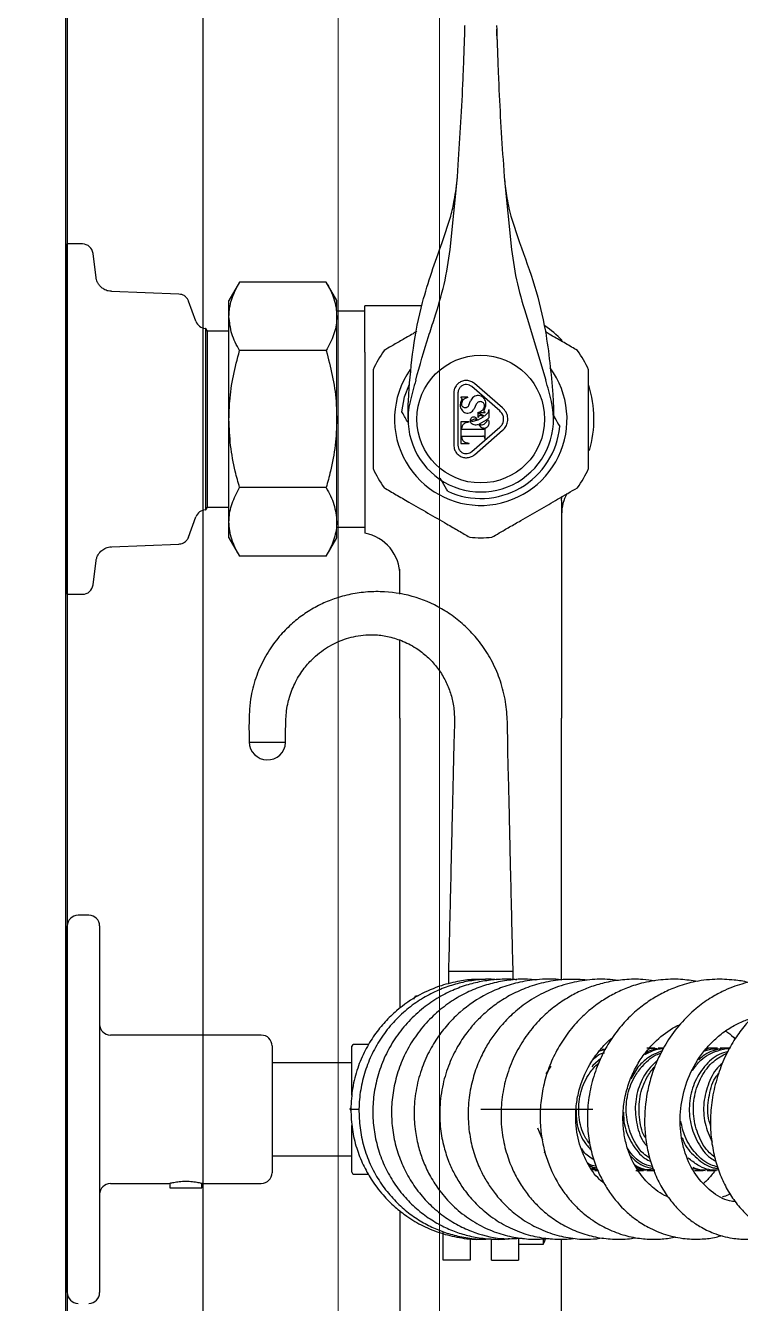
# Model space of a CAD drawing. Header units: millimetres. Extents: x 12325263 to 13848842, y -1463133 to 573208.
# Drawn here: x 12569790.9 to 12569896.5, y -836611.2 to -836422.6 of the extents above; entities that cross this region are included whole.
import ezdxf
from ezdxf.xclip import XClip

# ---------------------------------------------------------------- set-up
doc = ezdxf.new("R2010")
doc.units = ezdxf.units.MM
doc.header["$LTSCALE"] = 1000
doc.header["$XCLIPFRAME"] = 0
for name, color, linetype in [('A-WALL', 5, 'Continuous'), ('fur202301', 252, 'Continuous'), ('WALL', 5, 'Continuous'), ('WALL-SHATCH', 8, 'Continuous'), ('建筑-楼板开洞', 251, 'Continuous')]:
    doc.layers.add(name, color=color, linetype=linetype)

# ---------------------------------------------------------------- blocks, each defined once
blk = doc.blocks.new('adgshg13-A$C7F010FC0')
at = {"layer": 'WALL-SHATCH'}
h = blk.add_hatch(color=256, dxfattribs=at)
h.dxf.hatch_style = 1
h.paths.add_polyline_path([(-60384.17, -16880.9), (-763.16, 197.48), (12587.62, -13153.3), (12587.62, -157996.02), (-162964.85, -188820.43), (-171262.38, -180522.9), (-171262.38, -31310.9), (-150707.19, -10755.71), (-131860.08, -7980.9), (-99162.38, -7980.9), (-99162.38, -4980.9), (-76620.43, -4980.9), (-70107.65, -16880.9)], flags=16)
h.paths.add_polyline_path([(-60091.23, -16380.9), (-646.88, 646.88), (12987.62, -12987.62), (12987.62, -158331.9), (-163100.58, -189250.38), (-171662.38, -180688.59), (-171662.38, -31145.21), (-150777.9, -10260.73), (-131896.69, -7480.9), (-99562.38, -7480.9), (-99562.38, -4580.9), (-76365.55, -4580.9), (-69907.51, -16380.9)])
blk = doc.blocks.new('A$C4C7A72D3')
at = {"layer": 'WALL', "color": 1}
blk.add_blockref('adgshg13-A$C7F010FC0', (210433.01, 205503.57), dxfattribs=at)
blk = doc.blocks.new('asdgag2019070316031892482')
for p, q in [((0, 30), (2100, 30)), ((0, 10), (2100, 10))]:
    blk.add_line(p, q)
at = {"lineweight": 0}
for points in [[(2075, -750), (2075, -10), (30, -10), (30, -750), (1050, -750), (2075, -750)], [(2060, -735), (2060, -25), (45, -25), (45, -735), (2060, -735)]]:
    blk.add_lwpolyline(points, dxfattribs=at)
blk = doc.blocks.new('asdgag2019070515155847995')
for p, q in [((133.74, 0), (160.81, 0)), ((160.81, 0), (187.88, 0)), ((236.86, 0), (262.72, 0)), ((236.86, 0), (236.86, -2.24)), ((262.72, 0), (288.58, 0)), ((288.58, -2.24), (288.58, 0)), ((189.47, -3.18), (189.47, -1.59)), ((187.88, -4.78), (133.74, -4.78)), ((238.25, -3.81), (241.85, -4.25)), ((283.6, -4.25), (287.19, -3.81)), ((149.85, -6.37), (149.85, -14.99)), ((171.76, -28.66), (171.76, -6.37)), ((243.86, -6.51), (244.26, -16.49)), ((281.18, -16.49), (281.58, -6.51)), ((149.19, -15.15), (149.19, -17.24)), ((149.89, -15.15), (149.19, -15.15)), ((149.19, -17.24), (149.19, -19.88)), ((245.31, -17.91), (248.28, -19)), ((277.16, -19), (280.14, -17.91)), ((149.19, -19.88), (149.89, -19.88)), ((149.85, -20.04), (149.85, -28.66)), ((249.32, -20.43), (249.32, -20.46)), ((249.32, -20.46), (262.72, -20.46)), ((249.32, -20.46), (249.73, -20.7)), ((249.73, -20.7), (262.72, -20.7)), ((249.73, -20.7), (249.73, -23.88)), ((262.72, -20.46), (276.12, -20.46)), ((262.72, -20.7), (275.71, -20.7)), ((275.71, -20.7), (276.12, -20.46)), ((275.71, -23.88), (275.71, -20.7)), ((276.12, -20.46), (276.12, -20.43)), ((245.21, -23.88), (242.5, -25.45)), ((245.21, -23.88), (247.55, -23.88)), ((247.55, -23.88), (262.72, -23.88)), ((262.72, -23.88), (277.89, -23.88)), ((277.89, -23.88), (280.24, -23.88)), ((282.95, -25.45), (280.24, -23.88)), ((242.5, -38.24), (242.5, -25.45)), ((252.61, -38.24), (252.61, -25.45)), ((272.83, -38.24), (272.83, -25.45)), ((282.95, -38.24), (282.95, -25.45)), ((170.17, -30.25), (151.45, -30.25)), ((153.93, -30.25), (153.93, -42.04)), ((167.69, -42.04), (167.69, -30.25)), ((242.5, -38.24), (245.21, -39.81)), ((280.24, -39.81), (282.95, -38.24)), ((245.21, -39.81), (247.55, -39.81)), ((246.75, -39.81), (246.75, -43.97)), ((247.55, -39.81), (262.72, -39.81)), ((262.72, -39.81), (277.89, -39.81)), ((277.89, -39.81), (280.24, -39.81)), ((278.68, -43.97), (278.68, -39.81)), ((151.25, -42.29), (151.25, -44.44)), ((151.51, -42.04), (158.42, -42.04)), ((160.62, -41.89), (160.82, -41.78)), ((160.82, -41.78), (160.99, -41.88)), ((162.9, -42.04), (170.11, -42.04)), ((170.36, -44.43), (170.36, -42.29)), ((246.57, -43.97), (245.89, -43.97)), ((254.31, -43.97), (253.87, -43.97)), ((272.61, -43.97), (279.44, -43.97)), ((279.44, -52.38), (279.44, -43.97)), ((145.81, -49.14), (103.1, -49.14)), ((218.54, -49.14), (175.83, -49.14)), ((218.54, -49.14), (230.11, -49.14)), ((236.89, -49.14), (240.57, -49.14)), ((177.09, -51.17), (177.54, -51.43)), ((177.54, -51.43), (177.54, -51.83)), ((138.53, -59.5), (138.53, -55.5)), ((138.53, -55.5), (142.75, -55.5)), ((181.3, -56.31), (179.34, -56.31)), ((181.2, -56.31), (181.2, -65.86)), ((287.77, -56.56), (298.49, -57.62)), ((288.79, -55.36), (292.71, -56.66)), ((298.49, -57.62), (300.27, -57.75)), ((141.66, -59.5), (138.53, -59.5)), ((160.82, -61.08), (160.82, -77.65)), ((138.53, -62.66), (141.69, -62.66)), ((138.53, -62.66), (138.53, -66.66)), ((319.33, -63.46), (320.31, -63.43)), ((179.97, -65.86), (181.3, -65.86)), ((298.49, -64.55), (287.77, -65.6)), ((292.71, -65.51), (288.79, -66.8)), ((300.27, -64.42), (298.49, -64.55)), ((141.8, -66.66), (138.53, -66.66)), ((140.91, -66.66), (140.91, -70.33)), ((158.06, -69.47), (156.29, -70.18)), ((140.91, -70.33), (141.63, -70.33)), ((153.98, -70.64), (153.82, -70.78)), ((167.17, -71.44), (166.06, -70.7)), ((103.1, -73.02), (141.67, -73.02)), ((179.88, -73.02), (218.54, -73.02)), ((250.72, -73.02), (218.54, -73.02)), ((151.77, -77.95), (151.77, -78.31)), ((151.89, -78.01), (151.87, -77.6)), ((151.88, -78.21), (152.14, -77.41)), ((152.04, -77.48), (151.95, -78.02)), ((167.29, -77.61), (167.08, -77.47)), ((168.33, -78.83), (167.29, -77.61)), ((167.29, -78.08), (167.61, -78.51)), ((169.39, -78.54), (169.69, -79.54)), ((169.69, -79.48), (169.63, -78.75)), ((151.77, -83.96), (151.77, -85.11)), ((151.96, -84.18), (151.91, -84.5)), ((167.01, -84.26), (165.33, -83.25)), ((151.77, -85.59), (151.77, -86.77)), ((169.8, -86.94), (169.75, -86.54)), ((169.86, -86.77), (169.86, -85.59)), ((169.86, -87.97), (169.86, -87.27)), ((152.05, -92.41), (151.89, -93.5)), ((151.77, -92.63), (151.77, -93.95)), ((151.82, -93.98), (151.78, -94.22)), ((169.44, -94.14), (169.76, -95.25)), ((151.77, -94.51), (151.77, -95.87)), ((169.76, -95.25), (169.73, -96.6)), ((169.86, -95.87), (169.86, -94.51)), ((169.78, -97.33), (169.76, -97.83)), ((169.82, -97.98), (169.78, -96.74)), ((169.86, -97.84), (169.86, -96.45))]:
    blk.add_line(p, q)
at = {"color": 1}
for p, q in [((265.38, -50.38), (266.37, -50.43)), ((266.58, -57.1), (258.86, -57.1)), ((266.58, -57.7), (258.86, -57.7)), ((259.11, -58.14), (259.11, -59.34)), ((262.3, -58.14), (259.11, -58.14)), ((260, -58.27), (260.21, -58.27)), ((260.21, -58.27), (260.21, -61.39)), ((261.21, -58.27), (261.42, -58.27)), ((261.21, -61.39), (261.21, -58.27)), ((262.3, -59.34), (262.3, -58.14)), ((265.57, -58.27), (265.64, -58.3)), ((265.98, -58.14), (265.85, -58.14)), ((265.98, -59.18), (265.98, -58.14)), ((257.47, -60.14), (261.07, -64.31)), ((257.93, -59.75), (261.53, -63.91)), ((259.11, -59.34), (259.17, -59.34)), ((259.32, -58.73), (259.17, -59.34)), ((262.25, -59.34), (262.1, -58.73)), ((262.25, -59.34), (262.3, -59.34)), ((262.41, -59.96), (262.55, -60.5)), ((263.92, -63.91), (267.52, -59.75)), ((264.92, -60.42), (264.23, -60.08)), ((264.37, -64.31), (267.97, -60.14)), ((264.76, -59.33), (265.4, -59.58)), ((265.92, -59.18), (265.76, -58.75)), ((265.92, -59.18), (265.98, -59.18)), ((259.78, -61.67), (259.78, -61.74)), ((259.93, -61.67), (259.78, -61.67)), ((259.78, -61.74), (261.42, -61.74)), ((262.02, -60.89), (262.61, -61.94)), ((262.57, -60.58), (263.05, -61.48)), ((262.72, -62.08), (262.96, -62.33)), ((263.71, -60.66), (263.02, -60.66)), ((263.18, -61.64), (263.54, -60.85)), ((263.18, -61.64), (263.72, -62.16)), ((263.63, -60.79), (263.69, -60.79)), ((263.69, -60.79), (263.69, -61.75)), ((263.69, -61.75), (263.75, -61.75)), ((263.78, -61.64), (263.75, -61.75)), ((264.17, -61.61), (263.99, -61.54)), ((262.96, -62.33), (264.09, -62.33)), ((264.09, -62.33), (264.09, -62.29)), ((277.64, -67.91), (268.49, -70.69)), ((266.37, -71.73), (265.38, -71.78))]:
    blk.add_line(p, q, dxfattribs=at)
at = {"flags": 128}
for points in [[(160.81, -41.87), (160.81, -42.05), (160.81, -42.56), (160.81, -43.11)], [(250.72, -73.02), (251.18, -73.04), (251.31, -73.05)]]:
    blk.add_lwpolyline(points, dxfattribs=at)
at = {"color": 1, "flags": 128}
blk.add_lwpolyline([(263.82, -49.41), (266.01, -49.83), (267.87, -50.56)], dxfattribs=at)
at = {"color": 1}
blk.add_circle((262.72, -61.08), 9.43, dxfattribs=at)
for centre, radius, start, end in [((133.74, -1.59), 1.59, 90, 180), ((187.88, -1.59), 1.59, 0, 90), ((133.74, -3.18), 1.59, 180, 270), ((187.88, -3.18), 1.59, 270, 0), ((238.44, -2.24), 1.58, 180, 263), ((287, -2.24), 1.58, 277, 0), ((148.26, -6.37), 1.59, 0, 90), ((173.35, -6.37), 1.59, 90, 180), ((247.74, -20.48), 1.58, 2, 70), ((277.7, -20.48), 1.58, 110, 178), ((215.08, -29.56), 2.68, 90, 267.2282), ((151.45, -28.66), 1.59, 180, 270), ((170.17, -28.66), 1.59, 270, 0), ((151.51, -42.29), 0.255, 90, 180), ((170.11, -42.29), 0.255, 0, 90), ((239.63, -42.77), 6.37, 270, 349.1931), ((262.72, -61.08), 17.51, 114.62, 125.38), ((262.72, -61.08), 17.51, 54.62, 65.38), ((262.72, -61.08), 17.51, 174.62, 185.38), ((262.72, -61.08), 16.72, 314.046, 325.5452), ((248.66, -79.39), 6.37, 61.0882, 90), ((262.72, -61.08), 17.51, 234.62, 245.38), ((262.72, -61.08), 17.51, 294.62, 305.38), ((262.72, -61.08), 16.72, 253.916, 287.4167)]:
    blk.add_arc(centre, radius, start, end)
for centre, radius, start, end in [((262.72, -61.08), 12.74, 54.9601, 120), ((262.72, -61.08), 12.74, 120, 306.4357), ((262.72, -61.08), 10.75, 76.1351, 283.8649), ((228.67, -199.05), 152.86, 74.8984, 76.1351), ((262.72, -61.08), 11.72, 155.3911, 264.6089), ((228.67, 76.89), 152.86, 283.8649, 285.1016)]:
    blk.add_arc(centre, radius, start, end, dxfattribs=at)
for points, knots in [([(241.85, -4.26), (241.94, -4.27), (242.16, -4.31), (242.65, -4.5), (243.21, -4.89), (243.65, -5.54), (243.86, -6.1), (243.84, -6.43), (243.83, -6.51)], [0, 0, 0, 0, 0.083151, 0.212895, 0.472964, 0.694653, 0.932442, 1, 1, 1, 1]), ([(281.62, -6.51), (281.62, -6.36), (281.62, -5.97), (281.87, -5.42), (282.22, -4.94), (282.61, -4.62), (282.98, -4.42), (283.28, -4.32), (283.48, -4.27), (283.58, -4.26), (283.6, -4.25)], [0, 0, 0, 0, 0.141128, 0.354771, 0.534042, 0.68655, 0.812978, 0.911827, 0.98097, 1, 1, 1, 1]), ([(149.85, -14.99), (149.85, -14.99), (149.84, -14.93), (149.9, -15.15), (150.02, -15.67), (150.13, -16.38), (150.18, -17.02), (150.19, -17.35), (150.19, -17.51)], [0, 0, 0, 0, 0.000524, 0.257333, 0.509976, 0.756557, 0.87897, 1, 1, 1, 1]), ([(244.28, -16.49), (244.28, -16.59), (244.29, -16.83), (244.43, -17.16), (244.62, -17.45), (244.83, -17.65), (245.02, -17.78), (245.16, -17.86), (245.26, -17.9), (245.3, -17.91), (245.31, -17.91)], [0, 0, 0, 0, 0.156525, 0.377582, 0.564507, 0.719822, 0.842423, 0.929973, 0.981893, 1, 1, 1, 1]), ([(280.14, -17.91), (280.14, -17.91), (280.16, -17.91), (280.24, -17.88), (280.38, -17.81), (280.63, -17.65), (280.91, -17.36), (281.13, -16.94), (281.15, -16.64), (281.16, -16.49)], [0, 0, 0, 0, 0.00136, 0.035544, 0.138531, 0.250515, 0.51724, 0.770449, 1, 1, 1, 1]), ([(150.19, -17.51), (150.19, -17.68), (150.18, -18.01), (150.13, -18.65), (150.02, -19.35), (149.88, -19.93), (149.86, -20), (149.85, -20.04)], [0, 0, 0, 0, 0.121764, 0.243839, 0.490884, 0.74353, 1, 1, 1, 1]), ([(245.31, -17.91), (245.3, -17.91), (245.29, -17.91), (245.33, -17.92), (245.39, -17.94), (245.41, -17.95)], [0, 0, 0, 0, 0.1043126, 0.7025435, 1, 1, 1, 1]), ([(242.5, -25.45), (242.91, -25.22), (243.72, -24.78), (244.98, -24.28), (246.26, -23.95), (247.12, -23.91), (247.55, -23.88)], [0, 0, 0, 0, 0.247269, 0.495363, 0.746874, 1, 1, 1, 1]), ([(247.55, -23.88), (247.67, -23.89), (248.58, -23.9), (250.29, -24.24), (251.83, -25.04), (252.61, -25.45)], [0, 0, 0, 0, 0.070107, 0.530793, 1, 1, 1, 1]), ([(252.61, -25.45), (253.41, -25.23), (255.45, -24.67), (258.83, -24.03), (261.42, -23.93), (262.72, -23.88)], [0, 0, 0, 0, 0.24268, 0.618986, 1, 1, 1, 1]), ([(262.72, -23.88), (263.6, -23.91), (265.74, -23.96), (269.14, -24.47), (271.6, -25.12), (272.83, -25.45)], [0, 0, 0, 0, 0.256847, 0.626489, 1, 1, 1, 1]), ([(272.83, -25.45), (273.65, -25.01), (275.31, -24.13), (277.03, -23.97), (277.89, -23.88)], [0, 0, 0, 0, 0.495458, 1, 1, 1, 1]), ([(277.89, -23.88), (278.01, -23.89), (278.52, -23.89), (279.43, -24.01), (280.61, -24.33), (281.78, -24.81), (282.56, -25.24), (282.95, -25.45)], [0, 0, 0, 0, 0.070072, 0.299825, 0.53084, 0.76503, 1, 1, 1, 1]), ([(181.2, -65.86), (182.66, -65.82), (185.76, -65.74), (190.44, -65.63), (195.06, -65.52), (199.23, -65.42), (202.73, -65.35), (205.92, -65.28), (208.94, -65.21), (212.03, -65.11), (214.9, -65.05), (217.75, -65.05), (220.68, -64.85), (223.7, -64.17), (226.53, -63.03), (229.04, -61.55), (231.19, -59.81), (232.99, -57.88), (234.93, -55.16), (236.59, -51.52), (237.28, -47.57), (237.24, -44.3), (236.91, -41.9), (236.29, -39.56), (235.37, -37.35), (234.22, -35.35), (232.82, -33.47), (231.1, -31.68), (228.96, -29.98), (226.37, -28.51), (223.9, -27.6), (221.73, -27.1), (220.04, -26.9), (218.27, -26.84), (216.61, -26.83), (215.49, -26.87), (214.95, -26.88)], [0, 0, 0, 0, 0.040168, 0.085003, 0.128509, 0.167164, 0.199279, 0.224566, 0.254744, 0.282354, 0.309283, 0.333633, 0.360443, 0.38979, 0.418877, 0.447241, 0.4753, 0.503232, 0.530791, 0.584139, 0.639075, 0.668147, 0.698809, 0.729046, 0.75484, 0.781527, 0.807344, 0.833272, 0.861561, 0.892136, 0.922212, 0.936722, 0.954652, 0.969047, 0.98531, 1, 1, 1, 1]), ([(214.95, -32.23), (214.95, -32.19), (214.95, -32.11), (214.95, -31.52), (214.95, -30.82), (214.95, -30.16), (214.95, -29.56), (214.95, -28.95), (214.95, -28.29), (214.95, -27.6), (214.95, -27), (214.95, -26.92), (214.95, -26.88)], [0, 0, 0, 0, 0.124735, 0.249548, 0.358718, 0.425382, 0.49996, 0.574533, 0.641196, 0.750372, 0.875186, 1, 1, 1, 1]), ([(214.95, -32.23), (215.49, -32.23), (216.56, -32.23), (218.02, -32.28), (219.39, -32.35), (220.58, -32.53), (222.15, -32.94), (224.04, -33.7), (225.96, -34.94), (227.39, -36.26), (228.77, -37.92), (229.94, -40), (230.77, -42.61), (230.98, -45.4), (230.63, -47.58), (229.96, -49.67), (228.91, -51.64), (227.54, -53.34), (226.05, -54.69), (224.37, -55.77), (222.57, -56.55), (220.63, -57.07), (218.48, -57.22), (216.36, -57.16), (214.46, -57.09), (212.82, -57.05), (211.12, -57.01), (208.94, -56.97), (206.01, -56.9), (202.6, -56.81), (198.73, -56.72), (194.55, -56.63), (190.02, -56.52), (185.52, -56.42), (182.58, -56.34), (181.2, -56.3)], [0, 0, 0, 0, 0.0173299, 0.0349448, 0.0475922, 0.061966, 0.0741671, 0.1021923, 0.1330997, 0.1613222, 0.1837026, 0.228055, 0.2739954, 0.3235956, 0.3598255, 0.3983259, 0.4388568, 0.4700822, 0.4992915, 0.5259334, 0.5500629, 0.5723296, 0.5953022, 0.619793, 0.6414541, 0.6570233, 0.6729621, 0.6967441, 0.7280282, 0.7681895, 0.807757, 0.8538396, 0.9042757, 0.9550953, 1, 1, 1, 1]), ([(247.55, -39.81), (247.43, -39.8), (246.92, -39.8), (246.01, -39.68), (244.83, -39.36), (243.66, -38.88), (242.88, -38.45), (242.5, -38.24)], [0, 0, 0, 0, 0.070072, 0.299825, 0.53084, 0.76503, 1, 1, 1, 1]), ([(252.61, -38.24), (251.79, -38.68), (250.13, -39.56), (248.42, -39.72), (247.55, -39.81)], [0, 0, 0, 0, 0.495458, 1, 1, 1, 1]), ([(262.72, -39.81), (261.43, -39.76), (258.84, -39.66), (255.47, -39.02), (253.41, -38.46), (252.61, -38.24)], [0, 0, 0, 0, 0.376015, 0.757321, 1, 1, 1, 1]), ([(272.83, -38.24), (271.61, -38.57), (269.15, -39.22), (265.76, -39.73), (263.6, -39.78), (262.72, -39.81)], [0, 0, 0, 0, 0.369947, 0.743153, 1, 1, 1, 1]), ([(277.89, -39.81), (277.77, -39.8), (276.86, -39.79), (275.15, -39.45), (273.61, -38.65), (272.83, -38.24)], [0, 0, 0, 0, 0.0701066, 0.530793, 1, 1, 1, 1]), ([(282.95, -38.24), (282.54, -38.47), (281.72, -38.91), (280.46, -39.41), (279.19, -39.74), (278.32, -39.78), (277.89, -39.81)], [0, 0, 0, 0, 0.2472686, 0.4953626, 0.746874, 1, 1, 1, 1]), ([(253.87, -43.97), (253, -43.97), (252.19, -43.97), (251.06, -43.97), (250.7, -43.97), (250.01, -43.97), (249.68, -43.97), (248.74, -43.97), (248.19, -43.97), (247.25, -43.97), (246.86, -43.97), (246.57, -43.97)], [0, 0, 0, 0, 0.25, 0.25, 0.375, 0.375, 0.5, 0.5, 0.75, 0.75, 1, 1, 1, 1]), ([(272.61, -43.97), (271.9, -43.97), (271.2, -43.97), (269.8, -43.97), (269.1, -43.97), (267.66, -43.97), (266.91, -43.97), (265.74, -43.97), (265.33, -43.97), (264.49, -43.97), (264.06, -43.97), (263.41, -43.97), (263.19, -43.97), (262.75, -43.97), (262.53, -43.97), (261.87, -43.97), (261.44, -43.97), (260.59, -43.97), (260.17, -43.97), (259.36, -43.97), (258.98, -43.97), (257.84, -43.97), (257.12, -43.97), (255.7, -43.97), (255.01, -43.97), (254.31, -43.97)], [0, 0, 0, 0, 0.125, 0.125, 0.25, 0.25, 0.375, 0.375, 0.4375, 0.4375, 0.5, 0.5, 0.53125, 0.53125, 0.5625, 0.5625, 0.625, 0.625, 0.6875, 0.6875, 0.75, 0.75, 0.875, 0.875, 1, 1, 1, 1]), ([(270.02, -45.16), (269.36, -45.16), (268.03, -45.16), (265.56, -45.16), (262.56, -45.16), (259.65, -45.16), (257.29, -45.16), (256.05, -45.16), (255.42, -45.16)], [0, 0, 0, 0, 0.15048, 0.304141, 0.509811, 0.715799, 0.856335, 1, 1, 1, 1]), ([(277.64, -54.25), (279.29, -54.76), (282.61, -55.79), (286.05, -56.3), (287.77, -56.56)], [0, 0, 0, 0, 0.497189, 1, 1, 1, 1]), ([(292.71, -56.66), (293.48, -56.84), (295.39, -57.29), (297.33, -57.53), (298.48, -57.62), (298.49, -57.62)], [0, 0, 0, 0, 0.401089, 0.993367, 1, 1, 1, 1]), ([(300.27, -57.75), (302.37, -57.89), (306.58, -58.17), (310.82, -58.37), (312.95, -58.47)], [0, 0, 0, 0, 0.498686, 1, 1, 1, 1]), ([(312.95, -58.47), (313.92, -58.51), (315.89, -58.59), (317.77, -58.65), (318.73, -58.69)], [0, 0, 0, 0, 0.492197, 1, 1, 1, 1]), ([(318.73, -58.69), (319.05, -58.7), (319.71, -58.71), (320.41, -58.73), (320.79, -58.74), (320.82, -58.74), (320.84, -58.75)], [0, 0, 0, 0, 0.275594, 0.5513563, 0.8269396, 1, 1, 1, 1]), ([(245.28, -62.72), (245.49, -63.08), (245.97, -63.91), (246.79, -65.33), (247.92, -67.29), (249.35, -69.76), (251.04, -72.69), (252.03, -74.41), (252.58, -75.36)], [0, 0, 0, 0, 0.095067, 0.221182, 0.349932, 0.551753, 0.753366, 1, 1, 1, 1]), ([(312.95, -63.69), (310.83, -63.79), (306.59, -63.99), (302.38, -64.27), (300.27, -64.42)], [0, 0, 0, 0, 0.498676, 1, 1, 1, 1]), ([(318.73, -63.48), (317.8, -63.51), (315.92, -63.57), (313.95, -63.65), (312.95, -63.69)], [0, 0, 0, 0, 0.4921866, 1, 1, 1, 1]), ([(320.84, -63.42), (320.8, -63.42), (320.73, -63.42), (320.18, -63.44), (319.47, -63.46), (318.94, -63.47), (318.73, -63.48)], [0, 0, 0, 0, 0.2752431, 0.5503817, 0.8255188, 1, 1, 1, 1]), ([(261.07, -64.31), (261.25, -64.48), (261.6, -64.82), (262.32, -65.07), (263.06, -65.08), (263.8, -64.84), (264.18, -64.49), (264.37, -64.31)], [0, 0, 0, 0, 0.196515, 0.393114, 0.589407, 0.785515, 1, 1, 1, 1]), ([(287.77, -65.6), (286.07, -65.86), (282.63, -66.37), (279.31, -67.4), (277.64, -67.91)], [0, 0, 0, 0, 0.497176, 1, 1, 1, 1]), ([(298.49, -64.55), (298.48, -64.55), (297.57, -64.62), (295.63, -64.83), (293.72, -65.27), (292.71, -65.51)], [0, 0, 0, 0, 0.006633, 0.472675, 1, 1, 1, 1]), ([(140.94, -70.32), (141.04, -70.38), (141.31, -70.54), (141.62, -70.62), (141.81, -70.68)], [0, 0, 0, 0, 0.363286, 1, 1, 1, 1]), ([(154.31, -70.64), (154.34, -70.58), (154.39, -70.51), (154.47, -70.46), (154.49, -70.44)], [0, 0, 0, 0, 0.663976, 1, 1, 1, 1]), ([(272.86, -75.36), (273.2, -74.78), (273.86, -73.63), (274.78, -72.04), (275.39, -70.99), (275.59, -70.63)], [0, 0, 0, 0, 0.397976, 0.794839, 1, 1, 1, 1]), ([(149.9, -79.31), (150.08, -79.07), (150.86, -78.05), (152.96, -76.7), (156.1, -75.4), (159.21, -75.02), (161.88, -75.21), (164.67, -75.81), (167.35, -77), (169.64, -78.71), (170.79, -79.77), (171.31, -80.44), (171.4, -80.56)], [0, 0, 0, 0, 0.040657, 0.177272, 0.320102, 0.473873, 0.556589, 0.64286, 0.814506, 0.899148, 0.981782, 1, 1, 1, 1]), ([(160.88, -75.18), (160.21, -75.18), (158.53, -75.17), (156.34, -75.98), (155.2, -77.01), (154.79, -77.38)], [0, 0, 0, 0, 0.2954786, 0.746021, 1, 1, 1, 1]), ([(152.6, -77.07), (152.47, -77.25), (152.23, -77.6), (152.19, -78.01), (152.17, -78.21)], [0, 0, 0, 0, 0.513763, 1, 1, 1, 1]), ([(152.41, -78.02), (152.47, -77.68), (152.55, -77.27), (152.82, -76.94), (152.87, -76.88)], [0, 0, 0, 0, 0.801097, 1, 1, 1, 1]), ([(153.34, -77.82), (153.68, -77.25), (154.11, -76.53), (154.84, -76.1), (155, -76)], [0, 0, 0, 0, 0.782645, 1, 1, 1, 1]), ([(155.6, -77.23), (156.08, -76.89), (157.37, -75.98), (160.02, -75.44), (163.08, -75.65), (165.59, -76.65), (166.81, -77.68), (167.29, -78.08)], [0, 0, 0, 0, 0.140015, 0.377197, 0.614376, 0.851556, 1, 1, 1, 1]), ([(255.42, -77), (256.08, -77), (257.41, -77), (259.88, -77), (262.88, -77), (265.79, -77), (268.15, -77), (269.39, -77), (270.02, -77)], [0, 0, 0, 0, 0.15048, 0.304141, 0.509811, 0.715799, 0.856335, 1, 1, 1, 1]), ([(168.18, -77.68), (168.5, -78.02), (168.97, -78.51), (169.12, -79.14), (169.16, -79.34)], [0, 0, 0, 0, 0.691412, 1, 1, 1, 1]), ([(152.35, -86.38), (152.42, -86.11), (152.72, -84.94), (153.72, -83.6), (154.83, -82.9), (155.12, -82.71)], [0, 0, 0, 0, 0.179387, 0.790105, 1, 1, 1, 1]), ([(160.38, -82.15), (159.75, -82.17), (158.1, -82.22), (155.69, -83.36), (153.8, -84.79), (153.22, -85.92), (153.08, -86.21)], [0, 0, 0, 0, 0.208628, 0.545802, 0.882976, 1, 1, 1, 1]), ([(153.58, -86.05), (153.8, -85.72), (154.56, -84.6), (156.69, -83.33), (159.61, -82.47), (162.7, -82.59), (165.25, -83.46), (166.52, -84.42), (167.01, -84.79)], [0, 0, 0, 0, 0.082747, 0.281037, 0.479325, 0.677612, 0.875898, 1, 1, 1, 1]), ([(151.83, -86.77), (151.82, -86.7), (151.72, -85.7), (152.02, -84.6), (152.6, -83.81), (152.62, -83.79)], [0, 0, 0, 0, 0.0720295, 0.9784709, 1, 1, 1, 1]), ([(151.87, -85.64), (151.83, -85.38), (151.74, -84.88), (151.92, -84.4), (152.01, -84.16)], [0, 0, 0, 0, 0.506781, 1, 1, 1, 1]), ([(152.36, -83.99), (152.29, -84.11), (151.9, -84.77), (151.9, -85.55), (151.91, -86.2)], [0, 0, 0, 0, 0.1672041, 1, 1, 1, 1]), ([(153.87, -83.28), (153.76, -83.37), (152.91, -84.1), (152.26, -85.29), (152.13, -86.37), (152.11, -86.53)], [0, 0, 0, 0, 0.113578, 0.868169, 1, 1, 1, 1]), ([(167.99, -87.15), (167.68, -86.8), (166.74, -85.73), (164.56, -84.47), (161.56, -83.76), (158.52, -84.05), (156.33, -84.76), (155.48, -85.53), (155.34, -85.66)], [0, 0, 0, 0, 0.1048639, 0.3185377, 0.5322114, 0.7458852, 0.9595589, 1, 1, 1, 1]), ([(156.56, -85.45), (156.62, -85.4), (157.49, -84.81), (159.67, -84.41), (162.7, -84.46), (165.26, -85.35), (166.53, -86.3), (167.02, -86.67)], [0, 0, 0, 0, 0.021134, 0.291103, 0.56107, 0.831036, 1, 1, 1, 1]), ([(169.45, -87.91), (169.12, -87.09), (168.56, -85.73), (167.45, -84.68), (167.01, -84.26)], [0, 0, 0, 0, 0.598469, 1, 1, 1, 1]), ([(167.01, -84.79), (167.74, -85.47), (168.67, -86.34), (169.02, -87.48), (169.1, -87.72)], [0, 0, 0, 0, 0.783561, 1, 1, 1, 1]), ([(168.88, -85.29), (169.32, -86.12), (169.81, -87.02), (169.76, -87.99), (169.76, -88.07)], [0, 0, 0, 0, 0.9133631, 1, 1, 1, 1]), ([(169.68, -87.56), (169.67, -87.12), (169.66, -86.34), (169.24, -85.66), (169.06, -85.36)], [0, 0, 0, 0, 0.556278, 1, 1, 1, 1]), ([(169.67, -85.8), (169.71, -85.89), (169.91, -86.41), (169.81, -86.97), (169.73, -87.43)], [0, 0, 0, 0, 0.17201, 1, 1, 1, 1]), ([(151.85, -96.2), (151.83, -96.06), (151.71, -95.01), (152.28, -93.36), (153.26, -92.17), (153.64, -91.7)], [0, 0, 0, 0, 0.087738, 0.644826, 1, 1, 1, 1]), ([(151.88, -94.56), (151.84, -94.29), (151.73, -93.56), (152.02, -92.87), (152.21, -92.43)], [0, 0, 0, 0, 0.371497, 1, 1, 1, 1]), ([(156.63, -90.83), (156.34, -90.94), (155.11, -91.38), (153.51, -92.98), (152.25, -94.75), (152.11, -95.88), (152.09, -96.11)], [0, 0, 0, 0, 0.119096, 0.509598, 0.900101, 1, 1, 1, 1]), ([(152.31, -96.05), (152.39, -95.71), (152.7, -94.5), (154.24, -92.76), (156.49, -91.17), (158.27, -90.8), (159.05, -90.63)], [0, 0, 0, 0, 0.119428, 0.435741, 0.752053, 1, 1, 1, 1]), ([(169.36, -97.6), (169.23, -97.16), (168.86, -95.84), (167.21, -94.04), (164.7, -92.48), (161.7, -91.77), (158.6, -91.96), (155.81, -93.07), (153.9, -94.45), (153.31, -95.54), (153.16, -95.81)], [0, 0, 0, 0, 0.074195, 0.220169, 0.366143, 0.512117, 0.658091, 0.804065, 0.950039, 1, 1, 1, 1]), ([(153.74, -95.67), (153.95, -95.39), (154.71, -94.35), (156.83, -93.17), (159.75, -92.38), (162.86, -92.53), (165.7, -93.58), (167.96, -95.28), (168.76, -96.78), (169.13, -97.47)], [0, 0, 0, 0, 0.06048, 0.22117, 0.381858, 0.542546, 0.703232, 0.86392, 1, 1, 1, 1]), ([(166.52, -92.34), (166.98, -92.66), (168.23, -93.53), (169.31, -95.35), (169.65, -96.78), (169.78, -97.33)], [0, 0, 0, 0, 0.2584657, 0.7145456, 1, 1, 1, 1]), ([(151.77, -95.66), (151.52, -95.49), (150.81, -95.02), (150.26, -94.41), (149.9, -94.02)], [0, 0, 0, 0, 0.360173, 1, 1, 1, 1]), ([(167.6, -96.81), (167.47, -96.64), (166.77, -95.73), (164.74, -94.67), (161.83, -93.9), (158.69, -94.03), (156.87, -94.84), (155.96, -95.24)], [0, 0, 0, 0, 0.054406, 0.290869, 0.527332, 0.763795, 1, 1, 1, 1]), ([(169.78, -96.74), (169.58, -95.84), (169.3, -94.56), (168.38, -93.57), (168.12, -93.29)], [0, 0, 0, 0, 0.709222, 1, 1, 1, 1]), ([(169.83, -96.03), (169.86, -95.57), (169.9, -94.96), (169.67, -94.4), (169.61, -94.26)], [0, 0, 0, 0, 0.757726, 1, 1, 1, 1]), ([(158.25, -95.06), (158.79, -94.9), (160.3, -94.46), (162.93, -94.76), (165.12, -95.37), (165.98, -96.1), (166.12, -96.21)], [0, 0, 0, 0, 0.204834, 0.569551, 0.934267, 1, 1, 1, 1]), ([(148.38, -97.89), (148.31, -97.81), (148.03, -97.48), (147.93, -97.08), (147.85, -96.76)], [0, 0, 0, 0, 0.223932, 1, 1, 1, 1]), ([(172.36, -97.22), (172.3, -97.34), (172.02, -97.89), (171.55, -98.31), (171.19, -98.63)], [0, 0, 0, 0, 0.230547, 1, 1, 1, 1])]:
    blk.add_open_spline(points, degree=3, knots=knots)
for points, knots in [([(160.81, -41.87), (159.81, -41.92), (157.88, -42.01), (155.12, -42.67), (152.66, -43.63), (150.32, -44.93), (148.21, -46.5), (146.41, -48.31), (144.86, -50.3), (143.54, -52.53), (142.47, -55.14), (141.82, -57.92), (141.54, -60.09), (141.64, -61.3), (141.66, -61.54)], [0, 0, 0, 0, 0.0972164, 0.1896616, 0.2762703, 0.356083, 0.4511276, 0.5335312, 0.6056676, 0.6966078, 0.7873189, 0.8811134, 0.9769196, 1, 1, 1, 1]), ([(179.95, -63.42), (179.98, -63.07), (180.06, -61.93), (179.88, -60.06), (179.46, -57.83), (178.76, -55.62), (177.75, -53.38), (176.39, -51.17), (174.66, -49.08), (172.61, -47.21), (170.29, -45.64), (167.76, -44.41), (165.07, -43.55), (162.27, -43.09), (159.45, -43.05), (156.67, -43.41), (153.99, -44.17), (151.47, -45.3), (149.18, -46.76), (147.18, -48.47), (145.51, -50.35), (144.19, -52.31), (143.17, -54.3), (142.4, -56.37), (141.86, -58.6), (141.59, -60.72), (141.66, -62.07), (141.69, -62.6)], [0, 0, 0, 0, 0.017175, 0.054706, 0.089647, 0.126489, 0.165729, 0.207368, 0.251266, 0.295868, 0.340743, 0.385889, 0.43131, 0.476998, 0.522611, 0.567935, 0.612969, 0.657712, 0.702163, 0.745488, 0.786423, 0.824956, 0.861085, 0.895965, 0.933468, 0.973906, 1, 1, 1, 1]), ([(179.97, -61.8), (179.98, -61.29), (180.03, -60.01), (179.75, -57.8), (179.07, -55.01), (177.7, -51.8), (175.81, -49.04), (173.72, -46.88), (171.77, -45.31), (169.48, -43.92), (166.85, -42.81), (163.92, -42.05), (161.86, -41.93), (160.81, -41.87)], [0, 0, 0, 0, 0.0494436, 0.1246873, 0.2150578, 0.3275747, 0.4622277, 0.5379822, 0.6192762, 0.7061417, 0.7985638, 0.8964658, 1, 1, 1, 1]), ([(179.93, -66.38), (179.94, -66.3), (180.07, -65.39), (180.01, -63.71), (179.76, -61.39), (179.23, -59.14), (178.4, -56.85), (177.19, -54.52), (175.57, -52.24), (173.57, -50.14), (171.26, -48.34), (168.73, -46.92), (166.06, -45.9), (163.31, -45.28), (160.54, -45.07), (157.79, -45.25), (155.11, -45.82), (152.55, -46.76), (150.15, -48.05), (147.99, -49.66), (146.13, -51.51), (144.61, -53.51), (143.45, -55.56), (142.6, -57.61), (141.98, -59.76), (141.65, -62.1), (141.55, -64.01), (141.72, -65.13), (141.75, -65.37)], [0, 0, 0, 0, 0.003927, 0.042862, 0.077801, 0.112764, 0.150574, 0.191229, 0.234727, 0.280562, 0.326195, 0.37128, 0.415821, 0.459816, 0.503267, 0.546427, 0.589551, 0.632638, 0.675689, 0.718707, 0.76102, 0.801067, 0.838782, 0.874163, 0.908163, 0.945869, 0.988028, 1, 1, 1, 1]), ([(252.58, -46.8), (252.25, -47.38), (251.58, -48.53), (250.35, -50.67), (248.85, -53.26), (247.39, -55.79), (246.22, -57.83), (245.59, -58.9), (245.28, -59.44)], [0, 0, 0, 0, 0.152285, 0.304144, 0.509813, 0.7158, 0.857744, 1, 1, 1, 1]), ([(275.64, -51.62), (275.54, -51.43), (275.1, -50.67), (274.37, -49.41), (273.55, -47.99), (273.07, -47.16), (272.86, -46.8)], [0, 0, 0, 0, 0.102202, 0.428801, 0.756089, 1, 1, 1, 1]), ([(179.89, -69.21), (179.93, -68.92), (180.1, -67.7), (179.95, -65.63), (179.54, -63.1), (178.82, -60.73), (177.8, -58.42), (176.4, -56.14), (174.61, -53.96), (172.46, -52.01), (170.01, -50.38), (167.39, -49.15), (164.65, -48.31), (161.86, -47.89), (159.08, -47.87), (156.35, -48.24), (153.73, -48.99), (151.25, -50.1), (148.97, -51.55), (146.93, -53.29), (145.2, -55.28), (143.81, -57.42), (142.48, -60.31), (141.58, -63.61), (141.72, -66.16), (141.78, -67.19)], [0, 0, 0, 0, 0.013682, 0.05799, 0.097234, 0.134655, 0.174338, 0.216292, 0.260521, 0.306799, 0.353033, 0.398709, 0.443825, 0.488383, 0.532388, 0.576024, 0.619615, 0.663168, 0.706688, 0.750173, 0.79331, 0.834866, 0.874711, 0.949257, 1, 1, 1, 1]), ([(262.02, -50.46), (262.14, -50.38), (262.8, -50), (263.37, -49.68), (263.82, -49.41)], [0, 0, 0, 0, 0.186271, 1, 1, 1, 1]), ([(262.72, -50.33), (262.73, -50.33), (263.02, -50.33), (263.89, -50.34), (264.78, -50.37), (265.38, -50.38)], [0, 0, 0, 0, 0.0079859, 0.33867, 1, 1, 1, 1]), ([(266.37, -50.43), (268.64, -50.62), (273.21, -50.99), (280.77, -52.51), (285.87, -54.32), (288.79, -55.36)], [0, 0, 0, 0, 0.296803, 0.596484, 1, 1, 1, 1]), ([(179.89, -73.08), (179.9, -73.04), (180.1, -71.96), (180.02, -69.85), (179.66, -66.94), (178.91, -64.34), (177.59, -61.29), (175.76, -58.59), (173.51, -56.3), (171.56, -54.75), (169.26, -53.35), (166.57, -52.2), (163.55, -51.43), (160.49, -51.16), (157.66, -51.34), (155.24, -51.84), (153.1, -52.55), (151.04, -53.51), (148.92, -54.85), (146.79, -56.65), (144.89, -58.89), (143.38, -61.4), (142.35, -63.99), (141.78, -66.55), (141.56, -68.95), (141.69, -70.49), (141.74, -71.2)], [0, 0, 0, 0, 0.001885, 0.051037, 0.096111, 0.137105, 0.175447, 0.249632, 0.285619, 0.323201, 0.364518, 0.409568, 0.458349, 0.508043, 0.552214, 0.590606, 0.623552, 0.65834, 0.697938, 0.742346, 0.790978, 0.838378, 0.883206, 0.925454, 0.965122, 1, 1, 1, 1]), ([(268.49, -51.47), (270.65, -52.08), (273.71, -52.94), (276.74, -53.95), (277.64, -54.25)], [0, 0, 0, 0, 0.701725, 1, 1, 1, 1]), ([(179.88, -76.79), (179.95, -75.86), (180.09, -73.93), (179.72, -71.08), (179, -68.36), (177.96, -65.92), (176.69, -63.77), (175.27, -61.92), (173.75, -60.34), (172.03, -58.9), (169.98, -57.55), (167.46, -56.33), (164.44, -55.39), (161.19, -54.95), (158.05, -55.05), (155.34, -55.56), (153.12, -56.3), (151.2, -57.18), (149.36, -58.28), (147.46, -59.75), (145.57, -61.71), (143.91, -64.08), (142.67, -66.7), (141.9, -69.36), (141.61, -71.94), (141.58, -73.75), (141.73, -74.67), (141.75, -74.79)], [0, 0, 0, 0, 0.043252, 0.089192, 0.132536, 0.173277, 0.211484, 0.247297, 0.280716, 0.313136, 0.350584, 0.393754, 0.442637, 0.496297, 0.545806, 0.588933, 0.62568, 0.656405, 0.68921, 0.727468, 0.771182, 0.819739, 0.867202, 0.912093, 0.954404, 0.994126, 1, 1, 1, 1]), ([(252.07, -56.2), (252.17, -56.14), (252.72, -55.83), (253.33, -55.48), (253.91, -55.14), (253.98, -55.1)], [0, 0, 0, 0, 0.17811, 0.899567, 1, 1, 1, 1]), ([(258.86, -57.1), (258.65, -57.12), (258.24, -57.16), (257.69, -57.48), (257.27, -57.95), (257.03, -58.52), (257, -59.14), (257.15, -59.71), (257.37, -60.01), (257.47, -60.14)], [0, 0, 0, 0, 0.148198, 0.296511, 0.443171, 0.588196, 0.732938, 0.878843, 1, 1, 1, 1]), ([(258.86, -57.7), (258.72, -57.72), (258.44, -57.75), (258.07, -57.96), (257.79, -58.27), (257.63, -58.66), (257.61, -59.07), (257.71, -59.46), (257.86, -59.66), (257.93, -59.75)], [0, 0, 0, 0, 0.148163, 0.296465, 0.443131, 0.588182, 0.732955, 0.878873, 1, 1, 1, 1]), ([(260, -58.27), (259.92, -58.28), (259.76, -58.29), (259.54, -58.42), (259.39, -58.58), (259.34, -58.69), (259.32, -58.73)], [0, 0, 0, 0, 0.282556, 0.565414, 0.84658, 1, 1, 1, 1]), ([(262.1, -58.73), (262.06, -58.66), (261.98, -58.51), (261.78, -58.35), (261.58, -58.28), (261.46, -58.27), (261.42, -58.27)], [0, 0, 0, 0, 0.284172, 0.568596, 0.852718, 1, 1, 1, 1]), ([(264.22, -58.16), (264.12, -58.22), (263.91, -58.35), (263.7, -58.66), (263.6, -59.01), (263.63, -59.37), (263.77, -59.71), (263.99, -59.95), (264.16, -60.05), (264.23, -60.08)], [0, 0, 0, 0, 0.150823, 0.301834, 0.452829, 0.603274, 0.752865, 0.901672, 1, 1, 1, 1]), ([(264.8, -58.05), (264.66, -58.05), (264.46, -58.06), (264.28, -58.14), (264.22, -58.16)], [0, 0, 0, 0, 0.665109, 1, 1, 1, 1]), ([(265.01, -58.22), (264.95, -58.21), (264.84, -58.21), (264.67, -58.28), (264.55, -58.39), (264.5, -58.49), (264.48, -58.53)], [0, 0, 0, 0, 0.260311, 0.520861, 0.782819, 1, 1, 1, 1]), ([(265.57, -58.27), (265.37, -58.18), (265.12, -58.08), (264.86, -58.05), (264.8, -58.05)], [0, 0, 0, 0, 0.772617, 1, 1, 1, 1]), ([(265.76, -58.75), (265.7, -58.66), (265.6, -58.48), (265.33, -58.29), (265.12, -58.24), (265.01, -58.22)], [0, 0, 0, 0, 0.327787, 0.655803, 1, 1, 1, 1]), ([(265.64, -58.3), (265.65, -58.31), (265.68, -58.32), (265.73, -58.31), (265.76, -58.3), (265.78, -58.29), (265.78, -58.28)], [0, 0, 0, 0, 0.309953, 0.621202, 0.935437, 1, 1, 1, 1]), ([(265.78, -58.28), (265.8, -58.27), (265.82, -58.24), (265.85, -58.19), (265.85, -58.15), (265.85, -58.14)], [0, 0, 0, 0, 0.364739, 0.731072, 1, 1, 1, 1]), ([(267.97, -60.14), (268.09, -59.97), (268.33, -59.63), (268.45, -59.01), (268.37, -58.38), (268.09, -57.82), (267.64, -57.4), (267.11, -57.14), (266.75, -57.11), (266.58, -57.1)], [0, 0, 0, 0, 0.149187, 0.298501, 0.446166, 0.591788, 0.736469, 0.881698, 1, 1, 1, 1]), ([(267.52, -59.75), (267.6, -59.63), (267.76, -59.41), (267.84, -58.98), (267.79, -58.57), (267.59, -58.19), (267.29, -57.9), (266.94, -57.73), (266.69, -57.71), (266.58, -57.7)], [0, 0, 0, 0, 0.149138, 0.298435, 0.446094, 0.591734, 0.736447, 0.881699, 1, 1, 1, 1]), ([(179.81, -81.39), (179.89, -80.85), (180.09, -79.33), (179.94, -76.75), (179.37, -73.68), (178.24, -70.66), (176.7, -67.98), (174.97, -65.79), (173.25, -64.13), (171.58, -62.83), (169.81, -61.71), (167.75, -60.7), (165.29, -59.85), (162.45, -59.28), (159.41, -59.14), (156.48, -59.48), (153.9, -60.16), (151.77, -61.04), (149.95, -62.04), (148.24, -63.24), (146.51, -64.78), (144.8, -66.79), (143.33, -69.23), (142.27, -71.91), (141.7, -74.62), (141.55, -77.03), (141.74, -78.51), (141.81, -79.13)], [0, 0, 0, 0, 0.02505, 0.070118, 0.117794, 0.16807, 0.216525, 0.258857, 0.295062, 0.325183, 0.355451, 0.390388, 0.429991, 0.474263, 0.523003, 0.56962, 0.610948, 0.646986, 0.677744, 0.70909, 0.745824, 0.787951, 0.835314, 0.882685, 0.92752, 0.969802, 1, 1, 1, 1]), ([(262.08, -59.73), (262.02, -59.84), (261.9, -60.05), (261.86, -60.42), (261.93, -60.65), (261.97, -60.76)], [0, 0, 0, 0, 0.33285, 0.665925, 1, 1, 1, 1]), ([(262.92, -60.35), (262.95, -60.3), (263.01, -60.2), (263.04, -60.02), (263, -59.85), (262.91, -59.69), (262.78, -59.58), (262.61, -59.51), (262.43, -59.51), (262.26, -59.56), (262.15, -59.65), (262.1, -59.71), (262.08, -59.73)], [0, 0, 0, 0, 0.105949, 0.212046, 0.3182, 0.42439, 0.530553, 0.636641, 0.742637, 0.848566, 0.95448, 1, 1, 1, 1]), ([(262.43, -59.77), (262.42, -59.81), (262.4, -59.87), (262.41, -59.94), (262.41, -59.96)], [0, 0, 0, 0, 0.635039, 1, 1, 1, 1]), ([(262.58, -59.76), (262.57, -59.75), (262.56, -59.74), (262.54, -59.72), (262.51, -59.72), (262.48, -59.72), (262.46, -59.73), (262.44, -59.75), (262.44, -59.77), (262.43, -59.77)], [0, 0, 0, 0, 0.148559, 0.299303, 0.449908, 0.600344, 0.750704, 0.901115, 1, 1, 1, 1]), ([(262.55, -60.5), (262.57, -60.48), (262.62, -60.45), (262.67, -60.38), (262.69, -60.32), (262.69, -60.29)], [0, 0, 0, 0, 0.330828, 0.662479, 1, 1, 1, 1]), ([(262.57, -60.58), (262.64, -60.56), (262.78, -60.51), (262.87, -60.4), (262.92, -60.35)], [0, 0, 0, 0, 0.508832, 1, 1, 1, 1]), ([(262.69, -60.29), (262.69, -60.19), (262.7, -60.01), (262.62, -59.84), (262.58, -59.76)], [0, 0, 0, 0, 0.524806, 1, 1, 1, 1]), ([(264.48, -58.53), (264.45, -58.6), (264.41, -58.75), (264.43, -58.93), (264.47, -59.03), (264.48, -59.06)], [0, 0, 0, 0, 0.416941, 0.834382, 1, 1, 1, 1]), ([(264.48, -59.06), (264.51, -59.11), (264.58, -59.22), (264.68, -59.3), (264.75, -59.33), (264.76, -59.33)], [0, 0, 0, 0, 0.466085, 0.93274, 1, 1, 1, 1]), ([(265.22, -61.81), (265.35, -61.78), (265.6, -61.72), (265.91, -61.47), (266.13, -61.14), (266.22, -60.76), (266.18, -60.37), (266.02, -60.02), (265.75, -59.73), (265.52, -59.63), (265.4, -59.58)], [0, 0, 0, 0, 0.1260281, 0.252129, 0.3779978, 0.503351, 0.6282049, 0.7527969, 0.8774778, 1, 1, 1, 1]), ([(259.93, -61.67), (259.96, -61.67), (260.02, -61.66), (260.11, -61.62), (260.17, -61.54), (260.2, -61.46), (260.21, -61.41), (260.21, -61.39)], [0, 0, 0, 0, 0.215971, 0.432405, 0.648405, 0.863239, 1, 1, 1, 1]), ([(261.21, -61.39), (261.21, -61.42), (261.22, -61.49), (261.27, -61.57), (261.33, -61.63), (261.38, -61.65), (261.4, -61.66)], [0, 0, 0, 0, 0.274072, 0.548719, 0.82341, 1, 1, 1, 1]), ([(261.97, -60.76), (261.88, -60.81), (261.7, -60.9), (261.5, -61.14), (261.4, -61.41), (261.4, -61.58), (261.4, -61.66)], [0, 0, 0, 0, 0.26686, 0.533907, 0.800975, 1, 1, 1, 1]), ([(261.42, -61.74), (261.44, -61.82), (261.5, -61.98), (261.67, -62.18), (261.9, -62.3), (262.15, -62.35), (262.41, -62.31), (262.6, -62.2), (262.69, -62.11), (262.72, -62.08)], [0, 0, 0, 0, 0.152682, 0.305487, 0.458277, 0.611087, 0.763952, 0.916882, 1, 1, 1, 1]), ([(261.91, -61.03), (261.9, -61.12), (261.88, -61.31), (261.97, -61.58), (262.14, -61.81), (262.33, -61.94), (262.45, -61.98), (262.48, -62)], [0, 0, 0, 0, 0.226937, 0.454038, 0.681139, 0.908239, 1, 1, 1, 1]), ([(262.02, -60.89), (262, -60.9), (261.96, -60.93), (261.93, -60.98), (261.92, -61.02), (261.91, -61.03)], [0, 0, 0, 0, 0.391293, 0.783856, 1, 1, 1, 1]), ([(262.48, -62), (262.5, -62), (262.52, -62), (262.56, -62), (262.59, -61.98), (262.6, -61.96), (262.61, -61.94), (262.61, -61.94)], [0, 0, 0, 0, 0.2338351, 0.4690243, 0.7042639, 0.939621, 1, 1, 1, 1]), ([(263.02, -60.66), (263.01, -60.66), (263.01, -60.67), (263, -60.69), (263, -60.7), (263.01, -60.72), (263.01, -60.72), (263.02, -60.73)], [0, 0, 0, 0, 0.215953, 0.43574, 0.655511, 0.875241, 1, 1, 1, 1]), ([(263.24, -61.03), (263.24, -61), (263.24, -60.94), (263.2, -60.85), (263.14, -60.78), (263.07, -60.74), (263.03, -60.73), (263.02, -60.73)], [0, 0, 0, 0, 0.2244012, 0.449285, 0.674167, 0.8990535, 1, 1, 1, 1]), ([(263.05, -61.48), (263.11, -61.39), (263.2, -61.25), (263.23, -61.09), (263.24, -61.03)], [0, 0, 0, 0, 0.629845, 1, 1, 1, 1]), ([(263.63, -60.79), (263.62, -60.79), (263.6, -60.79), (263.57, -60.81), (263.55, -60.83), (263.54, -60.84), (263.54, -60.85)], [0, 0, 0, 0, 0.284958, 0.571637, 0.85828, 1, 1, 1, 1]), ([(263.71, -60.66), (263.78, -60.84), (263.86, -61.08), (264.01, -61.27), (264.04, -61.31)], [0, 0, 0, 0, 0.803822, 1, 1, 1, 1]), ([(263.72, -62.16), (263.77, -62.2), (263.89, -62.28), (264.02, -62.28), (264.09, -62.29)], [0, 0, 0, 0, 0.4855147, 1, 1, 1, 1]), ([(263.99, -61.54), (263.97, -61.54), (263.93, -61.53), (263.87, -61.55), (263.81, -61.58), (263.79, -61.62), (263.78, -61.64)], [0, 0, 0, 0, 0.248062, 0.496964, 0.745626, 1, 1, 1, 1]), ([(264.04, -61.31), (264.11, -61.38), (264.25, -61.52), (264.47, -61.61), (264.61, -61.63), (264.65, -61.63)], [0, 0, 0, 0, 0.4157625, 0.8318446, 1, 1, 1, 1]), ([(264.17, -61.61), (264.34, -61.69), (264.68, -61.85), (265.04, -61.82), (265.22, -61.81)], [0, 0, 0, 0, 0.507309, 1, 1, 1, 1]), ([(264.65, -61.63), (264.71, -61.63), (264.85, -61.63), (265.04, -61.54), (265.19, -61.4), (265.29, -61.22), (265.3, -61.09), (265.3, -61.03)], [0, 0, 0, 0, 0.203981, 0.408166, 0.612157, 0.815608, 1, 1, 1, 1]), ([(265.3, -61.03), (265.3, -60.95), (265.28, -60.8), (265.17, -60.6), (265.03, -60.48), (264.95, -60.43), (264.92, -60.42)], [0, 0, 0, 0, 0.301461, 0.603172, 0.905238, 1, 1, 1, 1]), ([(179.75, -86.74), (179.84, -86.17), (180.06, -84.71), (180, -82.4), (179.66, -79.94), (179.06, -77.74), (178.27, -75.73), (177.23, -73.77), (175.87, -71.77), (174.09, -69.77), (171.88, -67.9), (169.31, -66.29), (166.45, -65.07), (163.38, -64.28), (160.19, -63.98), (157.06, -64.2), (154.18, -64.86), (151.71, -65.83), (149.66, -66.96), (147.91, -68.23), (146.33, -69.68), (144.84, -71.43), (143.52, -73.51), (142.5, -75.84), (141.83, -78.31), (141.59, -80.83), (141.61, -82.74), (141.83, -83.78), (141.88, -83.99)], [0, 0, 0, 0, 0.026197, 0.066929, 0.104527, 0.138821, 0.169919, 0.202433, 0.238779, 0.278947, 0.322842, 0.368475, 0.41504, 0.462549, 0.511011, 0.560058, 0.605641, 0.646652, 0.683089, 0.715141, 0.748214, 0.784783, 0.824845, 0.866377, 0.907703, 0.948808, 0.989608, 1, 1, 1, 1]), ([(261.53, -63.91), (261.65, -64.04), (261.91, -64.28), (262.43, -64.46), (262.96, -64.47), (263.5, -64.3), (263.77, -64.05), (263.92, -63.91)], [0, 0, 0, 0, 0.196489, 0.393088, 0.589383, 0.785495, 1, 1, 1, 1]), ([(288.79, -66.8), (286.66, -67.58), (282.39, -69.15), (274.89, -70.95), (269.49, -71.45), (266.37, -71.73)], [0, 0, 0, 0, 0.294805, 0.592429, 1, 1, 1, 1]), ([(179.67, -93.1), (179.8, -92.27), (180.08, -90.46), (179.98, -87.67), (179.51, -84.95), (178.73, -82.59), (177.78, -80.55), (176.64, -78.65), (175.16, -76.73), (173.28, -74.86), (171.07, -73.18), (168.6, -71.78), (165.94, -70.74), (163.19, -70.08), (160.46, -69.8), (157.85, -69.88), (155.41, -70.27), (152.45, -71.12), (149.8, -72.44), (147.52, -74.13), (145.96, -75.6), (144.5, -77.39), (143.2, -79.56), (142.24, -81.98), (141.7, -84.44), (141.59, -86.76), (141.69, -88.55), (141.93, -89.55), (142.01, -89.86)], [0, 0, 0, 0, 0.037942, 0.081854, 0.124562, 0.161491, 0.192715, 0.224344, 0.260135, 0.299943, 0.34113, 0.382681, 0.424606, 0.466751, 0.507474, 0.546369, 0.583448, 0.618823, 0.686312, 0.718651, 0.751076, 0.787412, 0.828006, 0.871975, 0.913148, 0.950317, 0.984587, 1, 1, 1, 1]), ([(263.22, -71.83), (262.79, -72.08), (262.23, -72.39), (261.73, -72.69), (261.62, -72.75)], [0, 0, 0, 0, 0.789169, 1, 1, 1, 1]), ([(265.38, -71.78), (264.9, -71.79), (264, -71.82), (263.13, -71.83), (262.73, -71.83), (262.72, -71.83)], [0, 0, 0, 0, 0.530761, 0.992016, 1, 1, 1, 1]), ([(179.53, -100.58), (179.53, -100.58), (179.72, -99.9), (179.95, -98.25), (180.08, -95.53), (179.7, -92.6), (178.91, -89.99), (177.96, -87.85), (176.86, -85.98), (175.53, -84.19), (173.86, -82.42), (171.83, -80.75), (169.45, -79.26), (166.74, -78.05), (163.74, -77.19), (160.64, -76.78), (157.64, -76.84), (154.91, -77.28), (152.5, -78.01), (150.4, -78.96), (148.06, -80.36), (146.11, -82.04), (144.46, -84.04), (143.25, -85.95), (142.21, -88.41), (141.64, -91.11), (141.6, -93.63), (141.81, -95.48), (142.1, -96.44), (142.19, -96.74)], [0, 0, 0, 0, 0.000007, 0.031206, 0.073796, 0.121444, 0.161786, 0.194472, 0.224186, 0.256709, 0.29205, 0.329951, 0.370227, 0.412883, 0.45793, 0.504484, 0.548418, 0.589221, 0.626897, 0.661453, 0.693635, 0.752664, 0.78094, 0.816626, 0.860987, 0.910076, 0.951148, 0.984829, 1, 1, 1, 1]), ([(147.84, -88.79), (147.92, -88.6), (148.19, -87.94), (148.85, -86.99), (150.04, -85.59), (151.93, -84.05), (154.39, -82.88), (156.8, -82.27), (158.94, -82.04), (161.27, -82.12), (163.64, -82.58), (165.88, -83.38), (167.86, -84.43), (169.56, -85.66), (171.36, -87.37), (172.62, -89.02), (173.22, -90.27), (173.34, -90.52)], [0, 0, 0, 0, 0.023858, 0.080783, 0.127529, 0.2251, 0.334105, 0.395898, 0.462852, 0.534933, 0.609912, 0.68123, 0.748425, 0.811485, 0.870391, 0.974109, 1, 1, 1, 1]), ([(179.32, -109.28), (179.45, -108.82), (179.69, -107.98), (179.9, -106.65), (180.03, -105.18), (180.01, -103.39), (179.77, -101.48), (179.36, -99.74), (178.84, -98.19), (178.16, -96.62), (177.15, -94.8), (175.61, -92.69), (173.47, -90.51), (170.9, -88.6), (168.22, -87.18), (165.7, -86.24), (162.58, -85.45), (159.43, -85.18), (156.29, -85.42), (153.86, -85.9), (151.47, -86.68), (149.25, -87.77), (147.32, -89.08), (145.75, -90.48), (144.5, -91.91), (143.39, -93.55), (142.38, -95.64), (141.76, -97.95), (141.58, -100.12), (141.67, -101.74), (141.94, -103.25), (142.16, -104.25), (142.42, -104.82), (142.43, -104.85)], [0, 0, 0, 0, 0.021196, 0.03875, 0.059952, 0.087107, 0.118463, 0.14532, 0.166488, 0.190409, 0.220032, 0.25771, 0.303403, 0.350786, 0.393351, 0.431132, 0.464201, 0.52953, 0.564268, 0.600279, 0.637553, 0.676032, 0.712588, 0.745598, 0.775048, 0.803737, 0.841328, 0.888642, 0.922614, 0.949694, 0.969422, 0.998689, 1, 1, 1, 1]), ([(147.16, -98.72), (147.19, -98.42), (147.33, -97.15), (148.6, -95.04), (150.98, -92.76), (154.21, -91.16), (157.95, -90.41), (161.94, -90.6), (165.89, -91.77), (168.87, -93.53), (170.92, -95.38), (172.27, -96.97), (173.29, -98.65), (173.92, -100.01), (174.13, -100.8), (174.19, -101.03)], [0, 0, 0, 0, 0.032774, 0.138681, 0.246822, 0.350467, 0.452368, 0.556584, 0.660599, 0.765749, 0.820742, 0.877234, 0.931316, 0.980565, 1, 1, 1, 1]), ([(179.14, -119.1), (179.32, -118.55), (179.72, -117.32), (179.97, -115.45), (180.04, -113.53), (179.89, -111.66), (179.5, -109.67), (178.79, -107.52), (177.73, -105.35), (176.39, -103.35), (174.88, -101.6), (173.18, -100.04), (171.2, -98.57), (168.79, -97.22), (166, -96.09), (162.98, -95.32), (159.95, -94.97), (157.09, -95.02), (154.43, -95.41), (151.98, -96.08), (149.72, -97.03), (147.67, -98.24), (145.88, -99.67), (144.39, -101.27), (143.18, -103.06), (142.24, -105.1), (141.67, -107.37), (141.56, -109.7), (141.9, -111.83), (142.32, -113.3), (142.69, -114.02), (142.76, -114.17)], [0, 0, 0, 0, 0.0257252, 0.0569896, 0.0839974, 0.1116305, 0.140838, 0.1742461, 0.211131, 0.2461913, 0.2785472, 0.3095159, 0.3438902, 0.3821082, 0.4241628, 0.4683333, 0.5106083, 0.5508517, 0.5890929, 0.6257168, 0.6622081, 0.6987461, 0.7351589, 0.7702684, 0.8042505, 0.8412117, 0.8822486, 0.923665, 0.9600935, 0.9918748, 1, 1, 1, 1])]:
    blk.add_open_spline(points, degree=3, knots=knots, dxfattribs=at)
blk = doc.blocks.new('sdfgsdffhg')
at = {"layer": 'fur202301', "xscale": -1, "rotation": 90}
blk.add_blockref('asdgag2019070316031892482', (-11256.83, 39180.26, 0), dxfattribs=at)
at = {"layer": 'fur202301', "rotation": 90}
blk.add_blockref('asdgag2019070515155847995', (-11286.83, 37313.41, 0), dxfattribs=at)

msp = doc.modelspace()

# ---------------------------------------------------------------- block references
ref = msp.add_blockref('A$C4C7A72D3', (12385714.85, -906209.52), dxfattribs=dict(rotation=350.041249254255))
XClip(ref).set_block_clipping_path([(223442.8584877662, 85923.1187333744), (220542.7961432356, 85923.1422391906), (220542.8579492103, 89292.823275506), (211526.9150355905, 89292.8101311298), (210631.4331447985, 94392.8080583527), (206113.3685902953, 94392.8025418455), (206001.4315187763, 95030.3127344656), (204376.2826588508, 94744.9613686837), (203364.4570056833, 100506.9030052917), (197947.3947122637, 99555.7482674252), (192482.3428474721, 130679.4765393781), (190118.7804593667, 130264.4504016289), (191623.4071957469, 121695.6427078634), (177046.6486519482, 119136.2011700841), (175707.6223907359, 126760.8483765714), (173902.988371335, 128026.4039125028), (169528.3854461554, 127258.2903269802), (169070.0967394859, 129868.3614864857), (163308.2517458182, 128856.6693391807), (163766.52659606, 126246.6171700556), (159679.1795131005, 125528.9180921423), (170669.6888374612, 62935.797914044), (167222.1989369914, 62330.4650948944), (167939.7759490944, 58243.6808593175), (171386.9528796654, 58848.2912487988), (172857.0656793863, 50477.0032648193), (165962.5026008021, 49266.4230898353), (168037.7813034765, 37447.1796448426), (140649.9584970828, 32638.2390106404), (115387.9799239188, 28202.5781787895), (95598.7254695911, 140907.4332163476), (226939.476109907, 163968.8668500402), (240128.6952811591, 88852.8973128139)])

# ---------------------------------------------------------------- next in the draw order: hatches: boundary and pattern name
at = {"layer": '建筑-楼板开洞'}
h = msp.add_hatch(dxfattribs=at)
h.set_pattern_fill('DASH', color=256, scale=500)
h.set_pattern_definition([(0, (0, 0), (476.25, 476.25), [476.25, -476.25])])
h.paths.add_polyline_path([(12597696.74, -842386.79), (12590696.81, -842386.9), (12590697.07, -843986.79), (12595796.81, -843986.85), (12595797.07, -849736.85), (12588796.81, -849736.79), (12588796.81, -851936.79), (12564896.81, -851936.79), (12564896.81, -816186.79), (12568846.81, -816186.79), (12568846.81, -816040), (12568846.81, -807536.79), (12574696.83, -807536.8), (12574696.77, -810386.79), (12575896.81, -810386.79), (12579055.23, -810386.78), (12580496.91, -811828.21), (12580696.91, -819086.85), (12595696.92, -819086.72), (12595696.9, -812786.79), (12597696.66, -812786.79)])

# ---------------------------------------------------------------- next in the draw order: block references
msp.add_blockref('sdfgsdffhg', (12581083.9, -874056.8, 0))

# ---------------------------------------------------------------- next in the draw order: linework, layer by layer
at = {"layer": 'A-WALL'}
msp.add_line((12569796.81, -834136.79), (12569796.81, -836636.79), dxfattribs=at)

doc.saveas('drawing.dxf')
